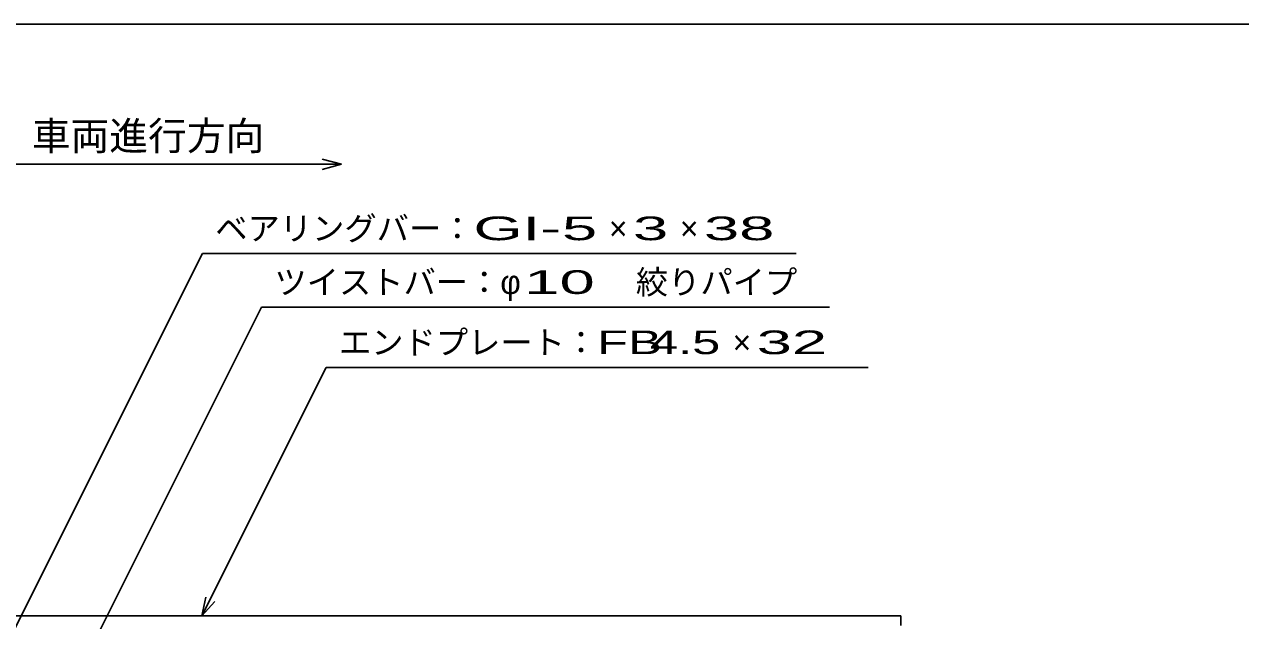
# Model space of a CAD drawing. Units: millimetres, scale not verified. Extents: x -1092 to 1039, y -770 to 632.
# Drawn here: x -710 to -145, y 355 to 632 of the extents above; entities that cross this region are included whole.
import ezdxf
from ezdxf.enums import TextEntityAlignment as Align

# ---------------------------------------------------------------- set-up
doc = ezdxf.new("R2010")
doc.units = ezdxf.units.MM
doc.header["$LTSCALE"] = 6
for name, color, linetype, lineweight in [('0_2', 150, 'Continuous', 25), ('16', 3, 'Continuous', 25), ('22', 4, 'Continuous', 25)]:
    doc.layers.add(name, color=color, linetype=linetype, lineweight=lineweight)
doc.styles.add('ベクトル', font='')
doc.styles.get('ベクトル').set_extended_font_data('ベクトル')

msp = doc.modelspace()

# ---------------------------------------------------------------- linework, layer by layer
at = {"layer": '0_2'}
msp.add_line((-1037.4, 632.1), (1038.6, 632.1), dxfattribs=at)
at = {"layer": '16'}
for p, q in [((-803, 357), (-303, 357)), ((-303, 357), (-303, 352.5))]:
    msp.add_line(p, q, dxfattribs=at)
at = {"layer": '22'}
for p, q in [((-743, 567), (-563, 567)), ((-563, 567), (-572, 569.4)), ((-572, 564.6), (-563, 567)), ((-768, 245), (-627.75, 525.5)), ((-627.75, 525.5), (-351.75, 525.5)), ((-703, 295), (-600.25, 500.5)), ((-600.25, 500.5), (-336.25, 500.5)), ((-628, 357), (-570.25, 472.5)), ((-570.25, 472.5), (-318.25, 472.5)), ((-628, 357), (-626.2, 365.76)), ((-628, 357), (-622, 363.6))]:
    msp.add_line(p, q, dxfattribs=at)

# ---------------------------------------------------------------- texts
at = {"layer": '22', "color": 2, "style": 'ベクトル'}
for s, height, p in [('車両進行方向', 13.2, (-707, 580.2)), ('ベアリングバー：', 11, (-621.75, 537.2)), ('×', 11, (-438.75, 537.2)), ('×', 11, (-405.75, 537.2)), ('ツイストバー：', 11, (-594.25, 512.2)), ('φ', 11, (-489.25, 512.2)), ('絞りパイプ', 11, (-426.25, 512.2)), ('エンドプレート：', 11, (-564.25, 484.2)), ('×', 11, (-381.25, 484.2))]:
    msp.add_text(s, height=height, dxfattribs=at).set_placement(p, align=Align.MIDDLE_LEFT)
for s, width, p in [('GI-', 2, (-501.75, 537.2)), (' 3 ', 2, (-435.75, 537.2)), (' 38 ', 2, (-402.75, 537.2)), (' 5 ', 2, (-468.75, 537.2)), (' 10 ', 2, (-486.25, 512.2)), ('FB', 1.6, (-444.25, 484.2)), (' 4.5 ', 1.6, (-426.25, 484.2)), (' 32 ', 2, (-378.25, 484.2))]:
    msp.add_text(s, height=11, dxfattribs=dict(at, width=width)).set_placement(p, align=Align.MIDDLE_LEFT)

doc.saveas('drawing.dxf')
